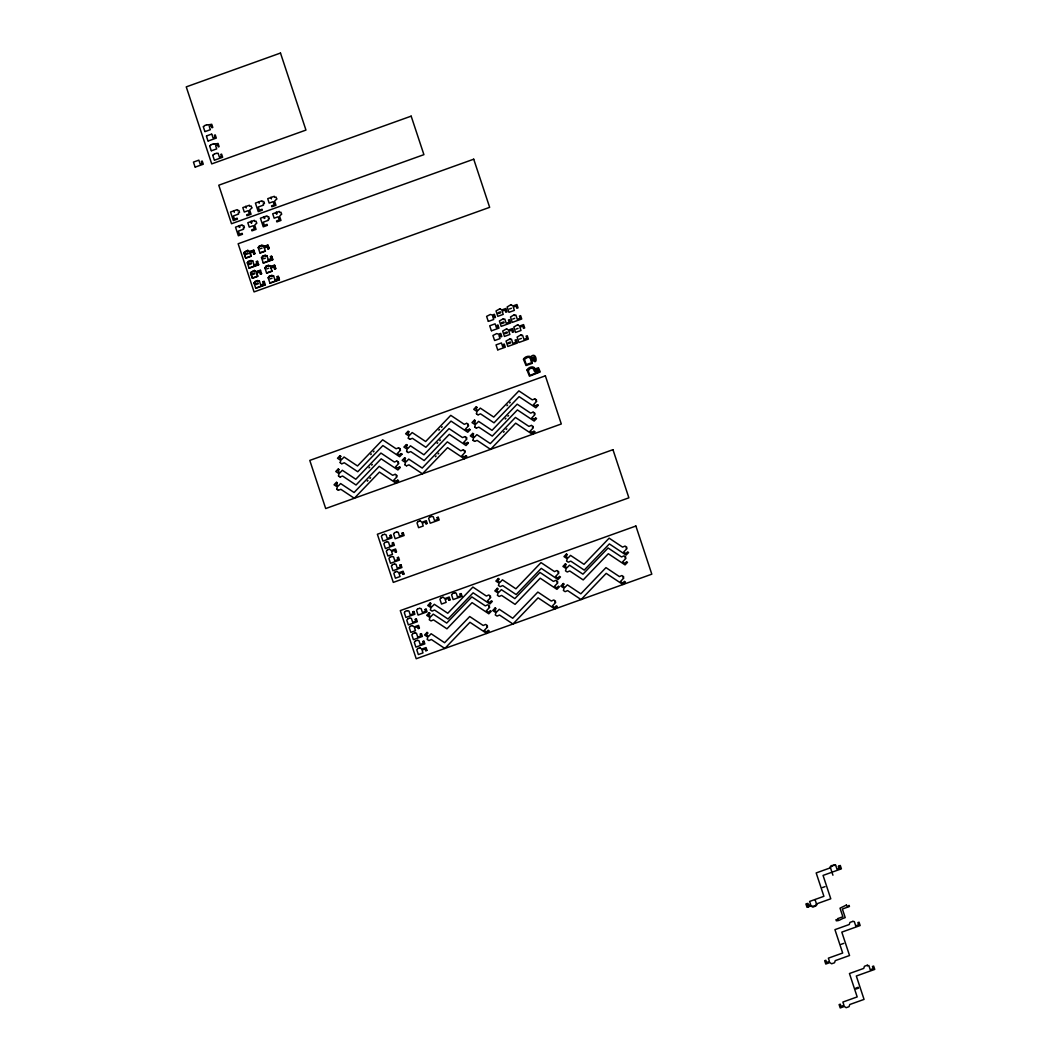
<?xml version="1.0" encoding="UTF-8"?>
<svg xmlns="http://www.w3.org/2000/svg" width="1061" height="1061" viewBox="0 0 1061 1061"><rect width="100%" height="100%" fill="white"/><g stroke="black" fill="none" stroke-linecap="round" stroke-linejoin="round"><path stroke-width="1.5" d="M339.852 455.792L337.504 458.246L340.78 460.434L340.183 462.556M340.78 456.416L340.621 456.588A2.095 1.698 -22.5 0 1 339.639 457.609L341.602 459.572L344.056 457.012L357.517 465.978L382.636 439.798L396.111 448.763L398.459 447.822M341.934 463.723L344.295 462.768L357.756 471.734L382.875 445.554L399.626 456.707L401.973 454.267M338.127 469.068L335.78 471.508L339.056 473.697L338.459 475.819M339.069 469.691L338.897 469.864A2.095 1.698 -22.5 0 1 337.915 470.885L339.878 472.848L342.332 470.275L355.806 479.254L380.926 453.06L394.387 462.039L396.748 461.084M340.223 476.986L342.57 476.031L356.045 485.01L381.164 458.816L397.902 469.97L400.249 467.53M336.403 482.331L334.056 484.784L337.345 486.959L336.748 489.081M337.345 482.954L337.186 483.126A2.095 1.698 -22.5 0 1 336.204 484.148L338.154 486.11L340.621 483.551L354.082 492.516L379.201 466.336L392.676 475.301L395.024 474.347M370.74 454.625L371.39 453.936M373.379 451.867L374.042 451.177M338.499 490.248L340.846 489.307L354.321 498.272L379.44 472.092L396.191 483.246L398.538 480.792M369.016 467.888L369.666 467.211M371.668 465.129L372.318 464.439M407.981 431.336L405.634 433.79L408.909 435.965L408.313 438.087M408.909 431.96L408.75 432.132A2.095 1.698 -22.5 0 1 407.769 433.153L409.732 435.116L412.185 432.556L425.647 441.522L450.766 415.342L464.241 424.307L466.588 423.366M367.292 481.163L367.955 480.474M369.944 478.405L370.607 477.715M400.222 448.989L399.626 449.612L400.501 450.196L397.172 453.67L399.891 454.824A2.095 1.698 -22.5 0 1 400.872 453.816L401.031 453.631M410.063 439.267L412.424 438.312L425.885 447.278L451.005 421.098L467.755 432.251L470.103 429.798M406.257 444.612L403.909 447.052L407.185 449.241L406.588 451.363M407.199 445.235L407.026 445.408A2.095 1.698 -22.5 0 1 406.045 446.416L408.008 448.379L410.461 445.819L423.936 454.798L449.055 428.604L462.516 437.583L464.877 436.628M398.498 462.251L397.902 462.875L398.777 463.471L395.448 466.933L398.167 468.1A2.095 1.698 -22.5 0 1 399.148 467.079L399.321 466.906M408.352 452.53L410.7 451.575L424.161 460.554L449.294 434.36L466.031 445.514L468.378 443.074M404.533 457.875L402.185 460.315L405.461 462.503L404.864 464.625M405.474 458.498L405.302 458.67A2.095 1.698 -22.5 0 1 404.321 459.692L406.283 461.654L408.737 459.095L422.212 468.06L447.331 441.88L460.792 450.845L463.153 449.891M438.856 430.169L439.519 429.48M441.509 427.411L442.172 426.721M396.774 475.527L396.177 476.15L397.053 476.734L393.724 480.209L396.456 481.362A2.095 1.698 -22.5 0 1 397.437 480.341L397.596 480.169M406.628 465.792L408.976 464.851L422.45 473.816L447.57 447.636L464.32 458.79L466.668 456.336M437.145 443.432L437.795 442.755M439.784 440.673L440.448 439.983M476.084 406.894L473.736 409.334L477.012 411.522L476.416 413.644M477.026 407.517L476.853 407.689A2.095 1.698 -22.5 0 1 475.872 408.697L477.835 410.66L480.288 408.1L493.763 417.079L518.882 390.886L532.343 399.864L534.704 398.909M435.421 456.707L436.084 456.018M438.074 453.936L438.724 453.259M468.352 424.533L467.742 425.156L468.63 425.74L465.288 429.214L468.02 430.368A2.095 1.698 -22.5 0 1 469.002 429.347L469.161 429.175M478.179 414.811L480.527 413.856L494.002 422.835L519.121 396.642L535.858 407.795L538.206 405.355M474.36 420.156L472.012 422.596L475.301 424.785L474.705 426.907M475.301 420.779L475.142 420.952A2.095 1.698 -22.5 0 1 474.161 421.973L476.11 423.936L478.577 421.376L492.039 430.342L517.158 404.161L530.633 413.127L532.98 412.172M466.628 437.795L466.031 438.418L466.906 439.002L463.577 442.477L466.296 443.644A2.095 1.698 -22.5 0 1 467.278 442.623L467.45 442.45M476.455 428.074L478.816 427.132L492.277 436.098L517.397 409.917L534.147 421.071L536.495 418.618M472.649 433.418L470.302 435.872L473.577 438.047L472.981 440.169M473.577 434.042L473.418 434.214A2.095 1.698 -22.5 0 1 472.437 435.235L474.4 437.198L476.853 434.639L490.315 443.604L515.434 417.424L528.909 426.389L531.256 425.448M506.972 405.713L507.635 405.037M509.625 402.955L510.275 402.265M464.904 451.058L464.307 451.694L465.182 452.278L461.853 455.753L464.585 456.906A2.095 1.698 -22.5 0 1 465.567 455.885L465.726 455.713M474.731 441.349L477.092 440.395L490.553 449.36L515.673 423.18L532.423 434.334L534.771 431.88M505.248 418.989L505.911 418.299M507.901 416.217L508.564 415.541M503.537 432.251L504.187 431.562M506.177 429.493L506.84 428.803M536.455 400.077L535.858 400.7L536.733 401.283L533.404 404.758L536.123 405.925A2.095 1.698 -22.5 0 1 537.105 404.904L537.277 404.732M534.731 413.339L534.134 413.976L535.009 414.559L531.68 418.034L534.412 419.188A2.095 1.698 -22.5 0 1 535.394 418.167M533.02 426.615L532.423 427.238L533.298 427.822L529.97 431.296L532.688 432.45A2.095 1.698 -22.5 0 1 533.67 431.429L533.829 431.257M204.773 125.49L206.815 124.747M203.46 126.524L204.627 125.715M208.473 124.721L207.067 124.84M205.078 131.591L210.343 129.707L209.282 126.498L211.298 125.768L211.948 127.758L212.784 127.453L211.723 124.27L208.725 124.813M206.563 135.927L211.577 134.124M208.195 140.994L216.298 138.089L215.25 134.919L214.415 135.224L215.065 137.174L213.049 137.89L211.829 134.216M211.112 144.681L213.168 143.938M209.799 145.715L210.98 144.906M214.813 143.911L213.42 144.044M211.431 150.781L216.683 148.898L215.622 145.689L217.638 144.959L218.287 146.935L219.123 146.643L218.075 143.447L215.065 144.004M214.269 154.057L216.272 153.328M212.903 155.118L214.123 154.283M217.929 153.314L216.524 153.421M195.277 167.094L203.261 164.23L202.227 161.073L201.391 161.365L202.028 163.314L200.131 164.004L198.858 160.158L193.447 162.094L195.078 167.028M214.534 160.184L222.638 157.267L221.59 154.11L220.768 154.415L221.404 156.365L219.388 157.081L218.181 153.407M238.42 210.33L237.452 210.688L237.107 209.667L230.529 212.028L233.354 220.595L237.452 219.123L237.147 218.195L234.454 219.163L233.393 215.94L238.566 214.083L238.234 213.062L239.507 212.372L238.924 210.516M259.216 246.444L262.12 245.396M259.375 246.988L258.128 247.438L260.025 253.115L265.436 251.165L264.229 247.611L267.107 246.576L267.956 249.056L269.123 248.632L268.022 245.29L263.977 246.749L263.539 245.502L262.279 245.953M258.247 247.73L259.494 247.279L259.096 246.165L262.014 245.118L262.399 246.232L263.659 245.781M263.857 246.457L267.902 245.011L269.017 248.354L267.836 248.778M253.884 250.369L249.693 251.868L247.889 250.635L244.985 251.669L243.977 252.85L245.754 258.234L251.165 256.285L250.078 253.022L253.088 251.934M245.648 253.606L247.956 252.77M260.064 248.791L262.08 248.075M245.94 254.494L248.261 253.659M264.348 247.889L267.226 246.855M253.698 253.858L254.879 253.433M259.905 252.823L265.316 250.887M248.354 261.709L251.258 260.661M262.544 256.483L265.449 255.449M248.473 262.147L247.226 262.597L249.123 268.261L258.712 264.812L257.491 261.192L256.324 261.603L257.16 264.096L254.149 265.17L252.637 260.661L251.377 261.099M262.704 257.041L261.444 257.491L263.34 263.155L272.81 259.759L271.696 256.417L270.528 256.828M265.608 255.993L266.855 255.542L268.38 260.064L271.245 259.03L270.409 256.55L271.576 256.125L272.69 259.481L263.234 262.876M247.346 262.876L248.592 262.425L248.234 261.417L251.139 260.383L251.497 261.391L252.757 260.94M261.563 257.77L262.823 257.319L262.425 256.205L265.33 255.157L265.727 256.285L266.974 255.834M249.017 263.632L251.338 262.796M263.393 258.844L265.396 258.115M256.43 261.895L257.611 261.47M249.308 264.521L251.629 263.685M254.03 264.892L257.041 263.804M268.261 259.786L271.139 258.751M249.003 267.982L258.605 264.534M265.86 266.536L268.765 265.489M266.019 267.093L264.773 267.531L266.669 273.207L272.08 271.258L270.873 267.704L273.751 266.669L274.6 269.149L275.78 268.738L274.666 265.383L270.621 266.841L270.184 265.595L268.924 266.046M264.892 267.823L266.139 267.372L265.754 266.258L268.658 265.21L269.043 266.324L270.303 265.873M270.502 266.55L274.547 265.104L275.661 268.446L274.481 268.871M260.529 270.462L256.351 271.961L254.534 270.727L251.629 271.762L250.621 272.942L252.399 278.327L257.81 276.39L256.722 273.115L259.733 272.027M252.293 273.698L254.613 272.863M266.709 268.884L268.725 268.168M252.584 274.587L254.905 273.751M270.993 267.982L273.871 266.961M260.343 273.95L261.523 273.526M266.55 272.916L271.961 270.979M254.998 281.802L257.903 280.754M269.189 276.589L272.093 275.542M255.117 282.239L253.871 282.69L255.767 288.353L265.369 284.918L264.136 281.284L262.969 281.709L263.804 284.189L260.794 285.263L259.282 280.754L258.022 281.205M269.348 277.133L268.088 277.584L269.998 283.247L279.454 279.852L278.34 276.51L277.173 276.934M272.253 276.099L273.499 275.648L275.024 280.157L277.902 279.123L277.054 276.642L278.234 276.218L279.335 279.574L269.879 282.969M253.99 282.969L255.237 282.531L254.879 281.51L257.783 280.475L258.141 281.483L259.401 281.032M268.208 277.863L269.467 277.425L269.07 276.298L271.974 275.263L272.372 276.377L273.619 275.926M255.661 283.725L257.982 282.902M270.038 278.937L272.054 278.207M255.953 284.613L258.274 283.778M263.075 281.987L264.255 281.563M260.674 284.985L263.685 283.897M274.905 279.879L277.783 278.844M255.648 288.075L265.25 284.627M498.113 312.69L500.434 311.854M509.399 309.003L511.402 308.287M498.405 313.579L500.726 312.743M488.445 321.377L493.697 319.494L492.675 316.417L494.081 315.913L494.691 317.73L495.46 317.451L494.413 314.295L492.238 315.077L490.368 314.467L486.614 316.377L488.246 321.311M501.482 322.716L503.803 321.894M512.715 319.056L514.731 318.327M501.773 323.605L504.094 322.769M491.548 330.78L498.988 328.114L497.941 324.958L497.171 325.223L497.768 327.053L496.362 327.557L495.129 323.844L489.718 325.78L491.349 330.714M504.757 332.783L507.078 331.947M516.044 329.096L518.06 328.379M505.049 333.671L507.37 332.836M494.758 340.488L500.01 338.592L498.988 335.515L500.394 335.011L501.004 336.828L501.773 336.549L500.726 333.393L498.551 334.175L496.694 333.565L492.927 335.488L494.559 340.409M508.126 342.822L510.447 341.987M519.373 339.149L521.375 338.432M508.418 343.698L510.739 342.862M497.861 349.878L505.301 347.212L504.254 344.056L503.484 344.334L504.081 346.151L502.675 346.655L501.455 342.942L496.044 344.878L497.675 349.812M429.678 517.118L431.681 516.402M418.034 521.588L420.05 520.871M382.424 535.009L384.427 534.293M394.626 532.649L396.628 531.919M437.172 517.543L438.1 517.211M389.904 535.434L390.833 535.102M426.151 523.909L427.079 523.564M402.119 533.06L403.047 532.728M384.891 542.463L386.894 541.747M392.371 542.887L393.299 542.556M387.358 549.916L389.36 549.2M395.474 552.237L396.39 551.906M389.944 557.197L391.96 556.481M397.437 557.622L398.366 557.29M392.411 564.651L394.427 563.935M399.904 565.075L400.833 564.744M394.878 572.118L396.894 571.388M402.994 574.425L403.923 574.094M452.609 593.484L454.612 592.754M440.965 597.94L442.967 597.224M405.342 611.361L407.358 610.645M417.557 609.001L419.559 608.285M460.089 593.908L461.018 593.563M412.835 611.786L413.763 611.454M449.082 600.261L450.01 599.929M425.037 609.425L425.965 609.094M407.809 618.815L409.825 618.099M415.302 619.239L416.23 618.908M410.275 626.282L412.291 625.552M418.392 628.589L419.32 628.258M412.875 633.563L414.891 632.833M420.368 633.974L421.297 633.642M415.342 641.016L417.344 640.287M422.835 641.441L423.763 641.096M417.809 648.47L419.811 647.754M425.925 650.791L426.854 650.446M831.824 866.041L833.827 865.312M830.471 867.102L831.678 866.267M835.484 865.299L834.079 865.405M830.471 867.805L816.174 872.938L823.906 896.306L809.609 901.439L810.697 904.715L807.819 905.749M839.158 866.094L838.323 866.399L838.959 868.349M839.848 868.097L836.97 869.131L835.564 864.901L831.187 865.696L830.166 866.837L832.938 875.219M822.447 887.566L825.007 886.651M807.169 903.693L808.005 903.402L808.654 905.378M816.479 903.919L830.776 898.786L823.057 875.418L841.4 868.826L840.299 865.471L839.118 865.895L840.193 869.251M811.479 906.426L812.872 906.293M816.493 904.622L815.325 905.431M813.124 906.399L815.18 905.656M841.214 944.29L843.76 943.375M855.723 988.176L858.269 987.26M856.002 989.024L858.561 988.109M534.93 398.87L536.455 399.891M537.503 404.692L538.206 405.156M533.206 412.132L534.731 413.153M535.778 417.954L536.481 418.432M531.481 425.408L533.007 426.416M534.068 431.23L534.757 431.694M476.309 406.854L477.012 407.318M476.429 413.83L477.954 414.851M474.585 420.116L475.288 420.58M474.705 427.106L476.23 428.113M466.813 423.326L468.339 424.334M469.386 429.148L470.089 429.612M472.874 433.379L473.577 433.856M472.994 440.368L474.506 441.376M465.103 436.588L466.615 437.609M467.676 442.41L468.378 442.875M463.378 449.851L464.904 450.872M465.951 455.673L466.654 456.15M408.206 431.296L408.909 431.774M408.313 438.286L409.838 439.294M406.482 444.572L407.185 445.036M406.602 451.548L408.127 452.57M398.684 447.782L400.209 448.79M401.27 453.604L401.96 454.068M404.758 457.835L405.461 458.299M404.878 464.824L406.403 465.832M396.973 461.044L398.498 462.065M399.546 466.867L400.249 467.331M395.249 474.32L396.774 475.328M397.822 480.129L398.525 480.606M340.077 455.766L340.78 456.23M340.196 462.742L341.708 463.75M338.353 469.028L339.056 469.492M338.472 476.004L339.997 477.026M336.629 482.291L337.332 482.768M336.748 489.28L338.273 490.288M815.06 899.622L816.798 904.887L815.776 906.028L812.872 907.062L811.068 905.869L807.023 907.314L805.909 903.972L807.089 903.548L808.23 906.89M438.286 517.277L439.188 519.996L430.222 523.219L428.631 518.418L429.559 517.304M437.052 517.728L437.636 519.492L434.546 520.606L433.273 516.747L431.88 516.468M461.217 593.643L462.119 596.362L453.153 599.571L451.562 594.77L452.49 593.669M459.983 594.08L460.567 595.858L457.477 596.958L456.203 593.112L454.811 592.834M427.198 523.391L426.297 520.672L421.96 522.224L420.236 520.938M425.952 523.829L425.368 522.065L422.278 523.179L423.22 526.017L418.578 527.675L417 522.874L417.928 521.773M450.116 599.744L449.227 597.025L444.891 598.576L443.166 597.29M448.883 600.194L448.299 598.417L445.209 599.531L446.15 602.369L441.509 604.041L439.917 599.24L440.845 598.125M403.233 532.808L404.135 535.513L395.169 538.736L393.578 533.935L394.506 532.821M402 533.245L402.583 535.009L399.493 536.123L398.22 532.277L396.827 531.999M426.164 609.16L427.066 611.879L418.1 615.088L416.509 610.287L417.437 609.186M424.93 609.598L425.514 611.375L422.424 612.476L421.151 608.629L419.758 608.351M398.565 557.357L399.466 560.075L390.488 563.298L388.91 558.497L389.838 557.383M401.031 564.81L401.92 567.529L392.955 570.752L391.376 565.951L392.305 564.837M404.042 573.908L403.14 571.203L398.803 572.754L397.079 571.468M391.032 535.168L391.933 537.887L382.968 541.11L381.376 536.309L382.305 535.195M393.498 542.622L394.4 545.341L385.435 548.564L383.843 543.762L384.772 542.648M396.509 551.72L395.607 549.001L391.284 550.553L389.559 549.266M397.331 557.807L397.915 559.571L394.825 560.685L393.538 556.826L392.159 556.548M399.785 565.261L400.382 567.025L397.278 568.139L396.005 564.28L394.626 564.001M402.795 574.359L402.212 572.595L399.122 573.696L400.063 576.547L395.421 578.205L393.843 573.404L394.772 572.29M389.798 535.619L390.382 537.383L387.292 538.497L386.018 534.638L384.626 534.359M392.265 543.073L392.849 544.837L389.758 545.951L388.485 542.091L387.093 541.813M395.276 552.171L394.692 550.394L391.589 551.508L392.53 554.346L387.902 556.017L386.31 551.216L387.238 550.102M421.482 633.722L422.384 636.441L413.419 639.65L411.827 634.849L412.769 633.735M423.949 641.176L424.851 643.894L415.885 647.104L414.294 642.303L415.222 641.202M426.96 650.274L426.058 647.555L421.734 649.107L420.01 647.82M413.962 611.521L414.864 614.239L405.899 617.462L404.307 612.661L405.236 611.547M416.429 618.974L417.331 621.693L408.352 624.916L406.774 620.115L407.703 619.001M419.44 628.072L418.538 625.367L414.214 626.918L412.49 625.632M420.249 634.16L420.832 635.937L417.742 637.038L416.469 633.192L415.076 632.913M422.716 641.613L423.299 643.39L420.209 644.491L418.936 640.645L417.543 640.367M425.726 650.711L425.143 648.947L422.053 650.061L422.994 652.9L418.352 654.557L416.761 649.756L417.689 648.656M412.729 611.972L413.313 613.735L410.222 614.85L408.949 610.99L407.557 610.712M415.196 619.425L415.779 621.189L412.689 622.303L411.403 618.444L410.023 618.165M418.193 628.523L417.61 626.746L414.519 627.86L415.461 630.711L410.819 632.369L409.241 627.568L410.169 626.454M276.55 212.187L277.093 213.845M270.9 197.293L271.444 198.938M275.913 212.425L276.457 214.07M264.308 216.59L264.852 218.234M258.659 201.683L259.202 203.327M263.659 216.815L264.202 218.473M251.338 221.245L251.895 222.89M245.688 206.338L246.232 207.983M250.701 221.47L251.245 223.128M239.388 225.542L239.932 227.187M233.738 210.635L234.282 212.28M238.738 225.768L239.282 227.412M203.314 126.763L204.892 131.524M206.418 136.153L207.996 140.927M209.654 145.941L211.232 150.715M212.77 155.344L214.335 160.105M528.338 369.745L529.346 369.573L528.007 369.971L529.784 375.355L539.24 371.96L538.139 368.605L536.959 369.029C538.816 372.902 534.107 374.599 533.418 368.034L532.105 368.499L531.826 367.663L528.351 369.679M532.105 368.392L533.126 368.286L532.118 368.366M244.388 227.531L243.234 228.195L243.579 229.229L238.393 231.086L239.468 234.295L242.147 233.327L242.465 234.295L238.367 235.767L235.529 227.16L242.12 224.799L242.452 225.821L243.751 225.622L244.388 227.531M251.802 207.929L249.693 210.091L251.059 214.242L246.961 215.715L246.656 214.786L249.348 213.818L248.287 210.595L244.282 212.041L242.81 207.611L249.401 205.25L249.733 206.272L251.152 205.993L251.802 207.929M256.669 223.075L256.033 221.165L254.733 221.378L254.401 220.356L247.81 222.717L249.269 227.134L253.274 225.701L254.335 228.911L251.656 229.879L251.961 230.847L256.059 229.375L254.68 225.197L256.643 223.181M264.414 203.407L263.128 204.123L263.473 205.144L258.287 207.001L259.361 210.224L262.04 209.256L262.346 210.184L258.261 211.656L255.422 203.089L262.014 200.728L262.346 201.749L263.765 201.471L264.414 203.433M269.282 218.593L268.632 216.656L267.359 216.882L267.014 215.86L260.422 218.221L263.274 226.829L267.372 225.356L267.054 224.388L264.361 225.356L263.3 222.147L268.473 220.29L268.141 219.256L269.269 218.699M276.709 198.991L274.587 201.152L275.953 205.304L271.868 206.776L271.55 205.847L274.242 204.879L273.181 201.656L269.176 203.102L267.717 198.672L274.295 196.312L274.64 197.333L276.046 197.054L276.709 198.991M281.576 214.136L279.587 216.258L280.966 220.436L276.868 221.908L276.55 220.94L279.242 219.972L278.181 216.762L274.176 218.195L272.704 213.778L279.295 211.418L279.627 212.439L280.94 212.227L281.576 214.136M523.458 359.321L526.057 365.541L532.33 363.3L531.8 359.825L532.715 359.493C537.688 367.517 537.237 350.355 530.739 356.775C528.564 355.475 524.598 356.801 523.484 359.188M526.999 370.01L529.452 376.217L540.261 371.92L538.471 367.756L536.19 368.565L536.468 370.859L535.553 371.191C535.845 364.825 528.617 366.562 526.999 369.944M430.209 602.953L427.742 605.513L431.031 607.701L430.328 609.942L432.079 611.109L434.546 610.035L448.007 619.014L473.126 592.82L489.877 603.974L492.331 601.415L491.389 600.791L489.758 602.502L487.41 600.937L490.739 597.476L489.864 596.879L490.58 596.149L488.816 594.969L486.362 596.043L472.888 587.065L447.769 613.258L434.307 604.279L431.84 606.852L429.506 605.287L431.137 603.576L430.209 602.953M429.148 612.781L426.694 615.34L429.97 617.529L429.267 619.757L431.018 620.924L433.485 619.863L446.946 628.828L472.065 602.648L488.816 613.802L491.27 611.242L490.341 610.619L488.697 612.33L486.362 610.765L489.691 607.29L488.816 606.706L489.519 605.964L487.768 604.797L485.301 605.858L471.84 596.892L446.721 623.072L433.246 614.107L430.793 616.666L428.445 615.115L430.09 613.404L429.148 612.781M427.039 632.422L424.586 634.982L427.862 637.17L427.159 639.398L428.909 640.565L431.376 639.504L444.838 648.47L469.957 622.29L486.707 633.444L489.161 630.884L488.232 630.261L486.588 631.971L484.24 630.406L487.583 626.932L486.694 626.348L487.41 625.605L485.646 624.438L483.193 625.499L469.718 616.534L444.599 642.714L431.137 633.749L428.684 636.308L426.336 634.757L427.968 633.046L427.039 632.422M498.338 578.497L495.872 581.057L499.161 583.245L498.445 585.473L500.208 586.653L502.662 585.579L516.137 594.558L541.256 568.364L558.006 579.518L560.46 576.959L559.518 576.335L557.887 578.046L555.54 576.481L558.868 573.006L557.993 572.423L558.709 571.693L556.945 570.513L554.492 571.587L541.017 562.609L515.898 588.802L502.437 579.823L499.97 582.383L497.636 580.831L499.267 579.12L498.338 578.497M497.277 588.324L494.824 590.884L498.1 593.059L497.397 595.301L499.147 596.468L501.614 595.407L515.076 604.372L540.195 578.192L556.945 589.346L559.399 586.786L558.471 586.163L556.826 587.86L554.492 586.309L557.821 582.834L556.945 582.25L557.648 581.508L555.898 580.34L553.431 581.401L539.969 572.436L514.837 598.616L501.376 589.651L498.922 592.21L496.575 590.645L498.219 588.948L497.277 588.324M495.169 607.966L492.702 610.526L495.991 612.701L495.288 614.942L497.039 616.109L499.506 615.048L512.967 624.014L538.086 597.834L554.837 608.987L557.29 606.428L556.349 605.804L554.717 607.515L552.37 605.95L555.699 602.476L554.823 601.892L555.54 601.149L553.776 599.982L551.322 601.043L537.847 592.078L512.728 618.258L499.267 609.293L496.8 611.852L494.466 610.287L496.097 608.59L495.169 607.966M566.441 554.041L563.988 556.601L567.264 558.789L566.561 561.03L568.311 562.197L570.778 561.136L584.24 570.102L609.359 543.922L626.109 555.075L628.563 552.516L627.635 551.879L625.99 553.59L623.656 552.038L626.985 548.564L626.109 547.98L626.812 547.237L625.062 546.07L622.595 547.131L609.133 538.166L584.014 564.346L570.539 555.38L568.086 557.94L565.738 556.375L567.383 554.664L566.441 554.041M565.394 563.868L562.927 566.428L566.203 568.616L565.5 570.845L567.264 572.012L569.717 570.951L583.192 579.916L608.311 553.736L625.062 564.89L627.515 562.33L626.574 561.707L624.942 563.418L622.595 561.853L625.924 558.378L625.048 557.794L625.765 557.052L624.001 555.884L621.534 556.959L608.072 547.98L582.953 574.173L569.492 565.195L567.025 567.754L564.691 566.203L566.322 564.492L565.394 563.868M563.272 583.51L560.818 586.07L564.094 588.258L563.391 590.486L565.142 591.667L567.608 590.592L581.083 599.571L606.202 573.378L622.94 584.531L625.406 581.972L624.465 581.348L622.82 583.059L620.486 581.494L623.815 578.02L622.94 577.436L623.643 576.707L621.892 575.526L619.425 576.6L605.964 567.622L580.844 593.815L567.37 584.836L564.916 587.396L562.569 585.844L564.213 584.134L563.272 583.51M280.489 53.05L186.245 86.883L211.723 163.898L305.953 130.079L280.489 53.05M411.164 116.14L218.765 185.211L231.51 223.725L423.909 154.654L411.164 116.14M473.723 159.19L238.141 243.765L254.056 291.908L489.651 207.333L473.723 159.19M247.77 250.343L243.858 252.571L245.635 257.942L251.046 256.006L249.958 252.73L252.969 251.656L253.818 254.136L254.998 253.712L253.765 250.078L249.587 251.59L247.77 250.343M254.415 270.436L250.502 272.664L252.279 278.048L257.69 276.099L256.603 272.823L259.613 271.749L260.462 274.229L261.643 273.804L260.409 270.17L256.231 271.682L254.415 270.436M499.956 308.724L496.031 310.953L497.808 316.337L503.219 314.388L502.145 311.112L505.089 310.064L505.818 312.252L506.999 311.828L505.885 308.486L501.76 309.971L499.956 308.724M511.044 304.626L507.158 306.961L508.948 312.332L514.36 310.396L513.272 307.12L516.15 306.085L516.879 308.287L518.047 307.862L516.946 304.52L512.887 305.966L511.044 304.626M503.325 318.764L499.399 320.979L501.177 326.364L510.726 322.942L509.612 319.586L508.444 320.011L509.161 322.212L506.216 323.273L504.811 319.043L503.564 319.494L503.325 318.764M514.373 314.679L510.487 317L512.264 322.385L521.733 318.99L520.619 315.634L519.439 316.059L520.169 318.26L517.291 319.295L515.898 315.064L514.638 315.515L514.373 314.679M517.688 324.719L513.803 327.053L515.593 332.438L521.004 330.488L519.917 327.212L522.794 326.178L523.524 328.379L524.691 327.955L523.59 324.613L519.532 326.072L517.688 324.719M506.601 328.83L502.675 331.045L504.452 336.43L509.864 334.48L508.789 331.218L511.734 330.157L512.463 332.345L513.643 331.934L512.529 328.578L508.405 330.064L506.601 328.83M521.017 334.772L517.131 337.093L518.909 342.478L528.378 339.082L527.264 335.74L526.097 336.151L526.813 338.353L523.948 339.387L522.543 335.157L521.296 335.608L521.017 334.772M509.97 338.857L506.044 341.072L507.834 346.456L517.37 343.035L516.256 339.679L515.089 340.104L515.805 342.305L512.861 343.366L511.455 339.135L510.208 339.586L509.97 338.857M528.285 356.973L524.466 359.281L526.256 364.666L531.654 362.729L530.553 359.374L533.431 358.339L534.187 360.621L535.354 360.196L534.253 356.841L530.195 358.3L528.285 356.973M545.367 375.833L309.785 460.408L325.7 508.551L561.296 423.976L545.367 375.833M612.966 449.678L377.371 534.253L393.299 582.396L628.881 497.821L612.966 449.678M635.884 526.031L400.302 610.605L416.217 658.748L651.812 574.173L635.884 526.031M846.439 905.033L840.02 908.176L842.872 916.77L837.606 918.654L837.991 919.794L835.949 919.675L836.32 920.815C840.047 920.762 840.392 919.038 845.219 917.619L842.381 909.025L849.437 906.492L849.052 905.365L847.514 906.757L846.439 905.033M852.845 921.372L849.941 922.42L849.238 924.516L834.941 929.648L842.673 953.03L828.362 958.163L829.45 961.438L826.572 962.46L825.843 960.271L824.676 960.696L825.776 964.038L829.835 962.579L831.625 963.786L834.543 962.751L835.246 960.643L849.543 955.51L841.811 932.128L860.153 925.55L859.052 922.195L857.872 922.619L858.601 924.821L855.723 925.855L854.33 921.611L852.845 921.372M867.354 965.218L864.45 966.266L863.747 968.401L849.45 973.534L857.182 996.916L842.885 1002.048L843.959 1005.324L841.015 1006.385L840.285 1004.183L839.105 1004.608L840.219 1007.95L844.344 1006.465L846.147 1007.711L849.065 1006.664L849.755 1004.528L864.052 999.396L856.32 976.014L874.755 969.396L873.641 966.054L872.474 966.478L873.19 968.68L870.245 969.741L868.84 965.497L867.593 965.948L867.354 965.218"/></g></svg>
